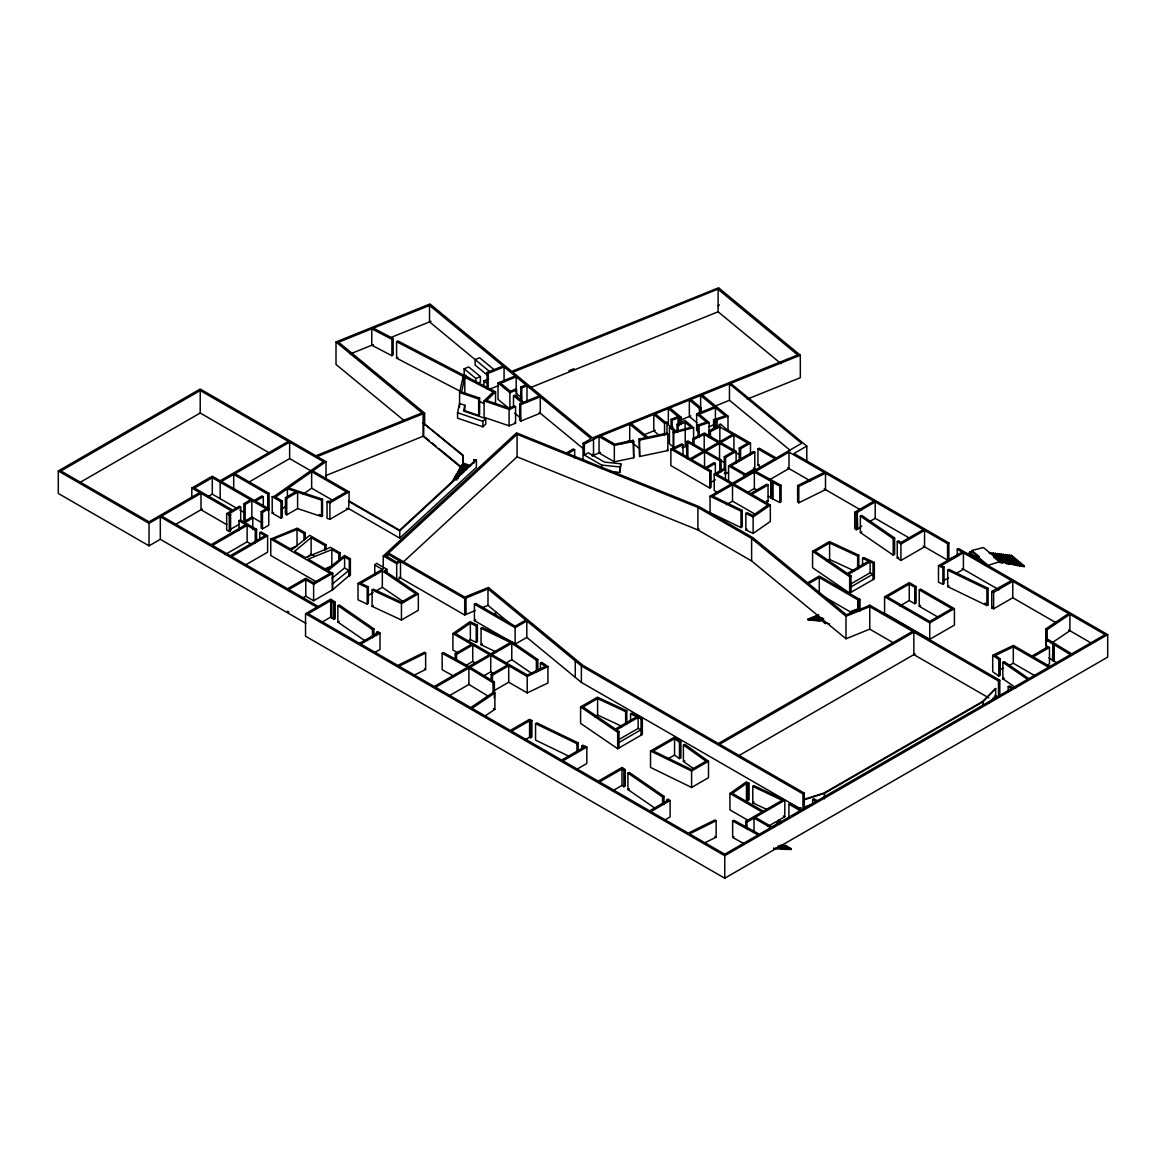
<?xml version="1.0" encoding="UTF-8"?>
<svg xmlns="http://www.w3.org/2000/svg" width="1166" height="1166" viewBox="0 0 1166 1166"><rect width="100%" height="100%" fill="white"/><g stroke="black" fill="none" stroke-linecap="round" stroke-linejoin="round"><path stroke-width="1.5" d="M459.593 407.123L459.593 392.505L463.15 376.37L396.586 341.725L396.586 358.151L459.972 391.149M396.586 341.725L397.839 340.924L495.535 391.791L486.645 400.492L509.017 408.115L514.512 405.899L515.576 406.774L515.576 423.2L509.105 425.823L484.094 417.297L484.094 400.871L493.16 392.009L464.826 377.245L461.59 391.951L479.605 398.087L479.605 414.513L478.658 415.446L464.811 410.724L464.811 405.258L459.593 403.48L457.553 412.706L457.553 418.157L482.913 426.814L485.756 424.045L485.756 418.579L463.543 411.015L464.811 405.258M608.987 471.283L619.831 472.39L620.808 463.776L604.44 462.1L588.305 452.787L584.37 455.061L584.37 444.1L599.047 436.58L614.336 445.412L633.706 441.331L633.706 457.757L614.336 461.838L599.047 453.006L599.047 436.58M619.831 472.39L620.808 463.776M804.729 799.614L824.42 793.376L983.084 701.786L995.662 688.523L982.472 701.524L823.968 793.04L804.205 799.293M988.797 703.025L995.662 695.796L995.662 688.523M263.283 506.554L263.283 496.701L261.956 495.944L254.217 500.403L221.482 481.514L233.696 474.46L267.743 494.122L267.743 510.548L269.055 509.79L269.055 493.364L235.007 473.702L289.634 442.162L323.521 461.721L274.214 496.337L272.203 496.701L272.203 513.127L280.977 518.185L282.289 517.427L282.289 501.001L275.54 497.11L287.404 488.773L295.931 491.6L285.437 497.663L285.437 514.089L286.749 514.847L297.592 508.595L321.583 516.567L321.583 500.141L322.501 499.208L288.6 487.927L311.643 471.749L346.433 491.833L329.584 501.555L327.967 501.03L327.048 501.948L327.048 518.389L329.891 519.322L348.532 508.565L399.763 538.153L476.413 467.333L476.413 460.06L473.804 459.623L473.804 463.252M321.583 516.567L322.501 515.634L322.501 499.208M478.658 415.446L478.658 399.005L479.605 398.087M482.913 426.814L482.913 421.349L485.756 418.579M451.111 483.322L462.785 463.995L462.785 455.644L423.098 422.923L463.325 455.338L462.785 462.917L470.656 465.759M399.763 538.153L399.763 530.865L476.413 460.06M383.264 569.11L383.264 555.963L516.538 432.834L566.37 452.976L573.351 448.939L574.663 449.697L574.663 457.917M374.767 574.867L374.767 565L376.589 563.324L386.879 569.27L386.879 572.55M387.535 554.039L385.625 555.818L396.688 562.201L399.195 560.759L387.535 554.039L387.535 557.319M517.077 434.35L388.555 553.107L464.68 597.065L488.452 587.46L582.811 665.261L718.329 743.5L912.541 631.374L869.749 606.67L845.991 616.275L751.618 538.459L697.909 507.458L517.077 434.35L517.077 456.853L403.13 562.129M349.304 559.695L344.582 556.969L344.582 567.944L348.838 570.407L349.304 576.135L349.304 559.695L350.383 558.805L344.553 555.439L326.713 569.853L308.203 559.155L331.829 549.609L338.781 553.617L340.093 552.873L340.093 559.432M349.304 576.135L350.383 575.232L350.383 558.805M326.014 549.667L326.014 544.741L324.702 545.499L311.118 537.657L294.59 551.299L305.536 557.61L330.488 547.32L340.093 552.873M306.979 557.494L311.118 554.083L311.118 537.657M344.582 556.969L328.054 570.611L332.718 573.308L332.718 589.734L313.625 600.752L305.754 596.205L302.679 597.983M332.179 578.176L344.582 567.944M332.31 584.049L348.838 570.407M332.718 589.734L348.838 575.858M374.767 565L382.331 569.372L358.02 583.408L358.02 599.834L367.188 604.105L367.188 587.664L368.354 586.833L360.79 583.321L382.331 570.888L415.81 593.785L401.323 602.152L373.266 589.121L372.114 589.952L372.114 606.378L401.454 620.02L418.332 610.27L418.332 593.844L384.532 570.742L386.879 569.27M367.188 604.105L368.354 603.259L368.354 586.833M372.114 606.378L373.266 605.548M625.646 723.153L625.646 711.654L626.812 710.823L597.458 697.181L580.581 706.931L580.581 723.357L617.674 748.718L642.349 734.463L642.349 718.037L631.724 713.096L630.558 713.942L630.558 720.515M857.637 569.183L857.637 556.036L858.803 555.205L829.449 541.578L812.571 551.314L812.571 567.755L849.664 593.1L874.34 578.861L874.34 562.435L863.715 557.494L862.548 558.325L862.548 564.898M748.237 820.456L729.931 809.889L729.931 793.463L746.211 781.934L749.082 783.29L749.082 799.716L747.902 800.546L746.473 799.876L746.473 783.45L747.902 784.12L747.902 800.546M746.473 783.45L732.437 793.39L763.278 811.186L782.167 800.284L752.784 786.423L752.784 802.864L767.476 809.787M747.785 784.208L749.082 783.29M752.784 786.423L753.965 785.592L784.805 800.284L784.805 816.71L767.84 826.505M752.784 802.864L753.965 802.033M424.628 424.657L424.628 413.158L317.225 456.576L326.014 461.649L312.823 470.918L349.057 491.833L349.057 500.986L399.632 530.195L475.378 460.191L473.804 459.623M281.472 509.367L285.918 506.233M303 494.253L311.643 488.175L311.643 471.749M457.553 652.683L452.918 650.016L452.918 633.575L470.102 621.624L477.39 625.136L476.224 625.953L470.35 623.14L455.425 633.517L490.726 653.893L510.46 642.495L481.062 628.285L481.062 644.725L495.769 651.823M467.362 641.635L470.35 639.566L470.35 623.14M481.062 628.285L482.258 627.468L512.486 642.087L537.803 659.533L537.803 671.048M470.35 639.566L476.224 642.393L477.39 641.577L477.39 625.136M481.062 644.725L482.258 643.894M717.309 492.387L714.219 490.595L714.219 474.168L731.213 483.977L710.05 496.206L710.05 512.632L740.993 527.6L740.993 511.16L742.188 510.344L712.79 496.133L732.525 484.735L767.826 505.111L752.901 515.489L747.027 512.676L745.861 513.492L745.861 529.918L753.149 533.43L770.332 521.479L770.332 505.053L751.822 494.369L768.044 484.998L768.044 501.424L765.1 503.129M753.149 533.43L753.149 517.004L770.332 505.053M740.993 527.6L742.188 526.77L742.188 510.344M745.861 529.918L747.027 529.102M525.094 739.812L529.583 737.218L530.719 737.772L530.719 721.346L531.915 720.53L529.466 719.349L510.314 730.412L472.055 708.33L494.88 692.925L493.48 692.225L470.743 707.558L435.559 687.255L468.907 668.001L493.029 682.693L493.029 692.546M569.008 756.282L535.558 740.119L535.558 723.678L536.754 722.862L578.161 742.873L578.161 751.093M530.719 737.772L531.915 736.956L531.915 720.53M576.966 751.91L576.966 743.689L578.161 742.873M581.805 749.315L581.805 746.036L583 745.205L586.833 747.056L586.833 763.497L576.412 769.516M957.271 555.861L957.271 549.288L962.11 552.072L938.484 565.714L938.484 582.155L942.886 584.283L942.886 567.842L944.066 567.026L941.224 565.641L963.422 552.83L1011.461 580.566L991.741 591.483L991.741 607.923L993.607 608.827L1012.773 597.764L1056.177 622.819M947.71 570.189L948.905 569.372L988.098 588.32L988.098 604.76L986.902 605.577L947.71 586.615L947.71 570.189L986.902 589.151L988.098 588.32M942.886 584.283L944.066 583.452L944.066 567.026M947.71 586.615L948.905 585.798M991.741 607.923L992.936 607.092M699.104 529.131L697.909 529.947L517.077 456.853M484.896 716.084L494.88 709.351L494.88 692.925M1047.17 646.081L1045.756 645.381L1045.756 628.955L1068.581 613.549L1012.773 581.324L993.607 592.386L991.741 591.483M1047.17 641.154L1047.17 629.655L1069.907 614.307L1105.077 634.625L1071.729 653.864L1047.607 639.187L1046.266 639.93L1046.266 648.136M1051.426 643.209L1069.907 630.748L1069.907 614.307M424.628 413.158L338.592 342.221L371.779 328.797L371.779 345.238L391.907 355.717L391.907 339.291L393.146 338.49L373.339 328.171L429.525 305.463L502.998 366.037L487.096 372.464L487.096 388.905M391.907 355.717L393.146 354.916L393.146 338.49M396.586 358.151L397.839 357.364M453.283 675.843L442.162 669.75L442.162 653.31L443.43 652.537L468.907 666.486L489.414 654.651L472.74 645.017L456.518 654.388L455.206 653.63L455.206 658.557M771.192 498.101L771.192 481.66L771.192 498.101L779.821 502.517L779.821 486.091L781.089 485.318L755.655 471.385L789.003 452.131L824.173 472.449L797.617 485.566L797.617 501.992L798.812 502.808L825.499 489.633L825.499 473.207L798.812 486.382L797.617 485.566M779.821 502.517L781.089 501.744L781.089 485.318M743.777 843.557L732.642 837.465L732.642 821.024L733.924 820.252L759.387 834.2L770.682 827.685L754.008 818.051L746.998 822.103L745.686 821.345L745.686 827.918M732.642 837.465L733.924 836.678M305.871 623.358L160.31 539.319L149.029 545.834L58.3 493.451L58.3 470.962L200.217 389.021L315.884 455.804L422.034 412.895L336.012 341.959L429.977 303.962L511.757 371.386L718.548 287.783L800.328 355.207L800.328 377.697L747.26 399.151M191.822 488.029L212.299 476.209L220.17 480.756L288.323 441.404L200.217 390.537L60.923 470.962L149.029 521.829L199.692 492.577L191.822 488.029L191.822 496.672M79.711 482.607L200.217 413.026L269.448 452.991M263.283 496.701L255.529 501.161L268.763 508.799L268.763 525.239L262.467 528.868L261.155 528.111L261.155 511.685L266.139 508.799L251.856 500.564L245.166 504.426L245.166 520.852L243.854 520.094L243.854 503.668L250.544 499.806L212.299 477.725L194.445 488.029L232.69 510.11L239.38 506.248L240.706 507.006L240.706 520.138M58.3 470.962L149.029 523.345L160.31 516.815L316.831 607.18L305.536 613.71L305.536 636.199L724.742 878.217L1107.7 657.114L1107.7 634.625L958.583 548.53L957.271 549.288M240.706 507.006L229.279 513.594L230.591 514.352L230.591 530.778L229.279 531.536L226.656 530.02L226.656 513.594L231.378 510.868L201.004 493.335L161.622 516.072L211.163 544.668L245.822 524.656L238.986 520.721L238.986 530.574M207.825 496.731L212.299 494.151L236.873 508.347M175.804 524.306L202.316 509.003M249.058 482.024L289.634 458.588L311.191 471.035M226.656 513.594L229.279 515.11L230.591 514.352M267.743 494.122L269.055 493.364M238.986 520.721L240.313 519.963L243.563 521.843L251.856 516.99L251.856 500.564M230.708 529.204L239.278 524.248M252.745 529.553L252.745 518.054L244.875 522.601L256.578 529.349L256.578 540.864M261.155 511.685L262.467 512.442L268.763 508.799M272.203 496.701L280.977 501.759L282.289 501.001M285.437 497.663L286.749 498.421L297.592 492.154L321.583 500.141M256.578 529.349L255.267 530.107L247.134 525.414L212.474 545.426L230.329 555.73L264.988 535.719L259.726 532.687L259.726 539.26M272.203 513.127L273.514 512.37M259.726 532.687L261.038 531.929L267.612 535.719L267.612 552.159L245.72 564.796M225.082 554.579L247.134 541.84L251.2 544.201M267.612 535.719L231.64 556.488L287.565 588.772L305.754 578.263L313.625 582.811L330.095 573.308L270.76 539.056L270.76 555.482L316.03 581.63M327.048 501.948L329.891 502.896L349.057 491.833M270.76 539.056L297.257 528.14L305.303 532.775L305.303 539.348M348.532 508.565L349.057 500.986M719.437 288.512L512.821 372.26L592.459 437.935L797.733 354.945L718.096 289.285L718.096 311.774L780.972 363.617M326.014 544.741L309.762 535.354L291.923 549.754L273.398 539.071L297.038 529.524L303.991 533.532L305.303 532.775M718.096 305.711L719.437 304.938M332.718 573.308L313.625 584.326L305.754 579.779L288.876 589.53L318.143 606.422L330.809 599.12L335.21 602.152L335.21 618.578L333.797 619.263L330.692 617.135L330.692 600.694L308.174 613.71L397.752 665.422L424.439 652.246L425.648 653.062L425.648 669.488L413.143 675.668M587.737 462.465L583.058 459.768L583.058 443.342L591.104 438.693L540.281 396.79L520.75 404.675L519.686 403.8L522.12 402.824L513.492 395.711L515.022 395.099L523.636 402.212L539.217 395.901L526.974 385.815L521.77 387.914L520.706 387.039L525.91 384.926L516.174 376.91L500.593 383.206L510.329 391.237L515.532 389.123L516.596 389.998L516.596 396.571M574.663 449.697L567.915 453.603L699.104 506.627L753.047 537.774L846.443 614.788L869.967 605.271M383.264 555.963L396.702 563.717L400.506 561.516L464.709 598.595L487.986 588.947L525.735 620.064L515.139 626.186L475.728 603.434L474.416 604.192L474.416 620.633L515.139 644.142L526.813 637.394L526.813 620.968L515.139 627.702L474.416 604.192M593.523 438.81L593.523 455.236L592.007 455.862L600.592 452.379M322.268 621.988L330.692 617.135M368.485 595.316L373.091 592.649M376.166 590.87L382.331 587.314L382.331 570.888M372.114 589.952L401.454 603.58L418.332 593.844M359.536 643.37L377.507 632.992L376.545 632.336L377.973 631.651L380.014 633.051L380.014 649.491L375.598 652.042M360.848 644.128L380.014 633.051M721.127 471.56L721.127 460.06L719.816 460.818L704.555 452.014L691.511 459.55L705.459 467.595L714.044 462.64L715.356 463.398L715.356 473.25M724.275 469.869L724.275 456.722L733.487 451.402L719.553 443.357L705.867 451.257L721.127 460.06M739.259 461.211L739.259 448.065L747.843 443.109L733.91 435.064L720.865 442.599L736.11 451.402L736.11 462.902M715.356 463.398L706.771 468.353L711.071 470.831L711.071 487.271L709.759 488.029L670.873 465.584L670.873 449.143L681.818 443.882L683.014 444.698L683.014 454.565M724.275 456.722L725.587 457.48L736.11 451.402M739.259 448.065L740.57 448.823L750.481 443.109L750.481 454.609M670.873 449.143L709.759 471.589L711.071 470.831M399.195 577.199L464.709 615.021L475.436 610.459M714.219 474.168L724.115 468.455L725.427 469.213L725.427 479.066M728.575 482.316L728.575 465.875L753.469 451.504L754.781 452.262L754.781 468.703L743.777 475.058M761.019 467.143L757.929 465.365L757.929 448.939L759.241 448.181L776.235 457.99L801.61 443.342L729.464 383.862L702.165 394.895L727.992 416.175L727.992 430.968M725.427 469.213L716.842 474.168L732.525 483.22L745.57 475.684L728.575 465.875M754.781 452.262L731.199 465.875L746.881 474.926L774.924 458.748L757.929 448.939M711.056 482.301L715.356 479.824M724.275 473.148L725.587 473.906L728.59 472.172M474.416 620.633L475.728 619.875M757.929 465.365L759.241 464.607M771.455 481.514L754.344 472.143L733.837 483.977L750.51 493.612L766.732 484.24L768.044 484.998M800.328 355.207L730.674 383.366L806.785 446.112L793.988 453.501L948.876 542.919L948.876 559.345L947.564 560.103L923.253 546.082M455.206 653.63L471.428 644.259L452.918 633.575M726.462 504.674L732.525 501.176L755.539 514.454M748.033 492.212L754.344 488.569L757.448 490.274M769.298 479.94L789.003 468.557L789.003 452.131M771.192 481.66L779.821 486.091M465.365 665.713L472.74 661.457L475.772 663.206M491.178 680.973L491.178 674.4L507.399 665.028L490.726 655.409L470.219 667.244L494.384 681.95L494.384 698.376M536.375 671.733L536.375 660.218L511.772 643.253L492.037 654.651L527.338 675.027L545.309 666.413L540.412 663.031L541.84 662.346L547.933 666.558L547.933 682.985L527.221 692.91L508.711 682.227L493.961 690.738M449.202 695.81L468.907 684.427L468.907 668.001M482.841 676.397L490.726 671.835L493.757 673.584M505.694 663.192L511.772 659.694L511.772 643.253M491.178 674.4L492.489 675.158L508.711 665.786L527.221 676.484L547.933 666.558M948.876 542.919L947.564 543.677L924.565 530.399L924.565 546.839L900.939 560.467L897.252 557.931L897.252 541.505L898.68 540.82L901.056 542.452L923.253 529.641L875.214 501.905L857.258 512.282L857.724 529.043L856.31 529.728L854.736 528.65L854.736 512.209L873.902 501.147L825.499 473.207M857.637 556.036L829.594 543.006L815.092 551.387L847.376 573.453L868.655 561.167L862.548 558.325M861.747 526.114L857.724 529.043M869.224 521.8L875.214 518.345L909.305 538.022M530.719 721.346L529.583 720.792L511.626 731.169L561.677 760.072L584.093 747.129L581.805 746.036M826.694 561.108L829.594 559.447L854.343 570.932M625.646 711.654L597.604 698.623L583.102 706.99L615.386 729.056L636.665 716.769L630.558 713.942M807.615 582.767L819.29 576.019L860.012 599.528L860.012 611.042M808.694 583.656L819.29 577.534L858.701 600.286L860.012 599.528M594.704 716.726L597.604 715.05L622.352 726.549M874.34 562.435L873.028 563.193L870.113 561.837L848.586 574.27L850.991 575.917L850.991 592.343M900.939 560.467L900.939 544.041L924.565 530.399M849.664 593.1L849.664 576.674L850.991 575.917M850.116 584.355L870.113 572.812L873.028 574.168L850.991 586.892M586.833 747.056L563.003 760.83L598.245 781.176L622.09 767.417L625.297 769.633L625.297 786.059L623.883 786.744L621.974 785.432L621.974 769.006L599.572 781.934L649.622 810.836L667.593 800.474L666.631 799.818L668.06 799.133L670.1 800.532L670.1 816.972L664.212 820.368M642.349 718.037L641.038 718.795L638.123 717.454L616.595 729.887L619 731.519L619 747.96M617.674 748.718L617.674 732.292L619 731.519M618.126 739.973L638.123 728.429L641.038 729.77L619 742.494M868.422 605.897L869.734 605.139L999.801 680.244L999.801 696.67M937.843 617.033L919.231 606.291L919.231 589.865L920.557 589.107L954.415 608.652L954.415 625.093L929.739 639.332L884.586 613.258L884.586 596.832L909.261 582.592L916.082 586.527L916.082 602.953L914.771 603.711L909.261 600.534L899.817 605.985M916.082 586.527L914.771 587.285L909.261 584.108L887.209 596.832L929.739 621.391L951.791 608.652L919.231 589.865M944.183 580.376L948.628 577.811M956.018 573.541L963.422 569.27L963.422 552.83M650.526 750.991L674.706 737.043L680.915 741.503L680.915 757.929L679.472 758.6L674.56 755.072L674.56 738.646L653.266 750.933L691.496 769.575L705.998 761.209L683.422 745.016L684.879 744.345L708.491 761.281L708.491 777.707L691.598 787.458L650.526 767.432L650.526 750.991L691.598 771.032L708.491 761.281M919.231 606.291L920.557 605.533M613.01 790.606L621.974 785.432M668.468 758.585L674.56 755.072M999.801 680.244L998.49 681.002L913.852 632.132L719.641 744.258L804.278 793.128L804.278 807.907M884.586 596.832L929.739 622.906L954.415 608.652M738.442 755.903L915.164 653.864M670.1 800.532L650.934 811.594L688.246 833.136L714.918 819.96L716.128 820.777L716.128 837.203L703.623 843.382M745.686 821.345L761.966 811.944L729.931 793.463M1052.621 644.142L1054.195 644.754L1053.933 661.326L1052.621 660.568L1052.913 643.967L1046.266 639.93M784.805 800.284L755.32 817.293L771.994 826.927L800.153 810.662L788.93 804.176L788.93 817.322M1046.514 665.611L1049.473 663.906L1049.473 647.48L1033.236 656.837L1049.91 666.471M526.813 620.968L581.382 665.961L802.966 793.886L804.278 793.128M788.93 804.176L790.242 803.418L801.465 809.904L1027.552 679.37L1002.862 662.332L1004.261 661.647L1028.791 678.656L1070.417 654.622L1054.195 644.754M1052.621 660.568L1052.913 643.967M812.673 804.423L812.673 799.497L813.999 798.739L817.41 800.707M1008.211 691.54L1008.211 686.599L1009.523 685.841L1012.933 687.823M775.332 825.382L778.801 821.243L781.512 822.817M305.536 613.71L724.742 855.727L1107.7 634.625M787.531 848.425L782.095 845.292L780.36 846.283L785.797 849.431L791 848.571L791 849.722L785.549 846.574L785.549 845.423L783.814 846.414L783.814 845.35L789.265 848.498M777.882 847.653L780.608 849.227L785.797 848.367L785.797 849.431M998.475 676.149L1000.224 675.274L1000.224 658.848L995.327 655.452L1013.312 646.853L1048.598 667.229M1002.512 678.947L1004.261 678.073M493.029 682.693L494.384 681.95M425.648 653.062L399.078 666.194L434.248 686.497L467.595 667.244L442.162 653.31M716.128 820.777L689.558 833.894L724.742 854.212L758.075 834.958L732.642 821.024M330.692 600.694L333.797 602.837L335.21 602.152M365.279 640.994L337.849 622.061L337.849 605.635L339.262 604.95L373.922 628.853L373.922 635.426M337.849 622.061L339.262 621.376M337.849 605.635L372.508 629.538L373.922 628.853M854.736 512.209L856.31 513.302L857.724 512.603M860.362 516.086L861.776 515.401L894.628 538.022L894.628 554.448L893.2 555.147L860.362 532.512L860.362 516.086L893.2 538.707L893.2 555.147M860.362 532.512L861.776 531.827M893.2 538.707L894.628 538.022M897.252 557.931L898.68 557.246M621.974 769.006L623.883 770.318L625.297 769.633M655.365 808.475L627.935 789.542L627.935 773.116L629.349 772.431L664.008 796.334L664.008 804.555M627.935 789.542L629.349 788.857M627.935 773.116L662.58 797.019L664.008 796.334M686.672 457.976L686.672 441.55L687.969 440.923L704.555 450.499L718.241 442.599L704.206 434.495L694.003 439.407L692.808 438.576L704.439 432.98L719.553 441.841L732.598 434.306L719.859 426.96L710.473 431.478L709.292 430.648L719.976 425.503L718.97 424.613L720.53 424.03L726.345 429.19L750.481 443.109M683.014 444.698L673.627 449.216L690.199 458.792L703.244 451.257L686.672 441.55M536.375 660.218L537.803 659.533M1049.473 647.48L1048.161 646.722L1031.925 656.079L1013.429 645.396L992.718 655.321L998.81 659.533L1000.224 658.848M1000.239 669.546L1003.503 667.972M1008.401 665.626L1013.312 663.279L1034.796 675.682M674.56 738.646L679.472 742.174L680.915 741.503M683.422 745.016L683.422 761.442L684.879 760.771M350.208 353.954L373.339 344.597M391.514 337.251L431.041 321.277M470.656 379.62L464.155 374.257L464.155 368.806L468.717 366.969L480.407 376.589L480.407 382.054L477.36 383.279M464.155 368.806L475.845 378.44L480.407 376.589M487.096 372.464L488.16 373.353L504.062 366.926L515.11 376.02L498.013 382.944L498.013 399.37L509.877 409.149L509.877 392.723L498.013 382.944M483.905 386.267L483.905 380.816L488.758 378.848M489.749 389.138L497.707 385.917M509.877 392.723L516.596 389.998M568.921 370.773L573.964 368.733M529.641 387.957L718.096 311.774M325.62 475.67L423.71 436.011L423.71 422.675M484.094 400.871L509.105 409.397L515.576 406.774M519.686 403.8L519.686 420.226L520.75 421.115L540.281 413.216L540.281 396.79M290.29 548.676L297.038 545.95L297.038 529.524M664.547 434.845L664.547 423.345L653.776 414.455L631.229 423.564L647.786 437.221L667.214 433.125L667.856 434.131L667.856 450.557L639.638 456.504L639.012 439.072L645.979 437.6L629.713 424.191L600.592 435.953L614.817 444.173L633.08 440.325L633.706 441.331M678.058 423.141L678.058 416.583L668.351 408.566L655.292 413.843L665.014 421.859L666.981 422.369L666.981 433.869M699.425 413.318L699.425 408.392L689.339 400.069L669.867 407.954L681.294 417.37L681.294 423.943M699.104 432.44L696.627 430.4L696.627 413.959L714.35 406.803L700.649 395.507L690.87 399.457L700.941 407.779L700.941 412.706M671.091 427.616L671.091 419.396L678.058 416.583M699.425 408.392L700.941 407.779M664.547 423.345L666.981 422.369M671.091 419.396L672.155 420.27L679.122 417.457L679.763 424.555M679.763 417.982L681.294 417.37M621.624 443.882L629.713 440.617L639.201 448.444M644.113 434.787L655.292 430.269M679.603 420.445L690.87 415.883M715.02 406.132L729.464 400.288L790.504 450.615M713.592 429.613L713.592 419.745L725.31 415.839L715.414 407.677L699.221 414.236L709.059 422.5L709.059 435.647M673.263 446.957L669.444 443.809L669.444 427.383L671.878 426.406L672.942 427.281L672.039 427.645L676.338 431.201L691.044 427.281L685.098 422.369L678.116 425.196L677.052 424.307L684.908 420.358L693.595 427.674L693.595 439.174M323.39 569.445L331.829 566.049L331.829 549.609M708.928 426.727L713.796 424.759M481.718 607.909L487.986 605.373L510.431 623.883M496.512 612.398L494.982 613.01L496.381 616.304M948.876 559.345L956.601 556.226M808.067 620.195L808.067 619.044L818.707 614.744M808.067 619.044L809.466 620.195L809.466 619.131L818.59 615.444M859.298 599.12L857.753 599.747L858.293 609.206L858.293 600.053M813.912 619.059L810.88 620.297L810.88 619.219L818.474 616.158M810.88 619.219L812.279 620.385L812.279 619.321L818.357 616.858M819.771 618.009L813.679 620.472L813.679 619.408L819.771 616.945M818.138 619.335L815.092 620.56L815.092 619.496L819.654 617.659M981.466 562.639L973.275 555.89L971.263 556.707L971.263 555.643L975.286 558.951M819.538 619.423L816.492 620.662L816.492 619.598L821.053 617.747M820.937 619.525L817.905 620.749L817.905 619.685L822.467 617.834M984.993 565.219L984.993 564.155L975.272 556.153L973.275 556.954L973.275 555.89M822.351 619.612L819.304 620.837L819.304 619.773L822.351 618.548M975.272 556.153L975.272 557.217L977.283 556.401L987.165 564.548L987.165 565.612L1000.297 561.502L1000.297 562.566L1006.797 562.668L1006.797 563.732L1013.312 563.819L1013.312 564.898L1015.469 564.213L1015.469 565.277L1017.641 564.606L1017.641 565.67L1019.813 564.985L1019.813 566.064L1024.142 565.772L1024.142 566.924L1021.343 564.606M819.304 619.773L820.718 620.939L820.718 619.86L823.75 618.636M977.283 557.465L979.294 556.663L979.294 557.727L971.832 551.576L971.832 550.512L983.361 547.524L1000.297 561.502M991.45 553.879L993.461 553.063L1004.64 562.274M857.753 608.9L850.087 612.004L858.293 609.206M1006.797 562.668L995.472 553.325L993.461 554.127L993.461 553.063M1008.969 563.047L997.484 553.573L995.472 554.389L995.472 553.325M1011.141 563.44L999.481 553.835L997.484 554.637L997.484 553.573M999.481 553.835L999.481 554.899L1001.492 554.083L1013.312 563.819M1015.469 564.213L1003.503 554.346L1001.492 555.147L1001.492 554.083M1017.641 564.606L1005.5 554.593L1003.503 555.41L1003.503 554.346M1019.813 564.985L1007.511 554.856L1005.5 555.657L1005.5 554.593M1007.511 554.856L1007.511 555.92L1009.523 555.103L1021.97 565.379M1009.523 555.103L1009.523 556.182L1011.534 555.366L1024.142 565.772M697.909 507.458L697.909 529.947L751.618 560.963L845.991 638.764L869.749 629.159L894.205 643.282M713.592 419.745L715.516 421.567L717.075 420.984L717.075 427.558M698.128 436.419L698.128 424.92L706.509 422.121L696.627 413.959M669.444 427.383L674.546 431.58L673.146 431.872L673.788 432.877L693.595 427.674M698.128 424.92L699.061 425.852L709.059 422.5M727.992 416.175L716.128 420.139L717.075 420.984M799.206 808.14L800.911 807.615M804.729 806.887L812.935 804.292M973.421 556.415L969.558 553.238L969.558 552.174L971.832 551.576M967.284 554.899L967.284 553.821L969.558 553.238M639.012 439.072L639.638 440.078L667.856 434.131M681.95 447.584L685.214 446.899L685.214 430.473M584.37 455.061L601.743 465.103L619.831 466.939M319.12 514.512L322.501 515.634M459.593 392.505L478.658 399.005M457.553 412.706L482.913 421.349M462.785 463.995L469.082 466.254M461.503 465.176L467.799 467.449M461.503 466.254L466.225 467.96M460.206 467.449L466.502 469.723M460.206 468.513L464.928 470.219M458.894 469.723L463.631 471.414M458.894 470.787L463.631 472.492M457.597 471.982L462.319 473.688M457.597 473.046L460.745 474.183M456.3 474.256L459.448 475.393M456.3 475.32L459.448 476.457M455.002 476.515L458.151 477.652M455.002 477.579L458.151 478.716M453.705 478.789L456.853 479.926M358.02 583.408L367.188 587.664M710.05 496.206L740.993 511.16M745.861 513.492L753.149 517.004M535.558 723.678L576.966 743.689M938.484 565.714L942.886 567.842M984.833 603.172L988.098 604.76M1045.756 628.955L1047.17 629.655M493.48 708.651L494.88 709.351M371.779 328.797L391.907 339.291M478.993 401.06L483.715 403.509M768.35 496.235L771.455 497.94M787.691 467.799L810.414 480.931M824.173 488.875L861.412 510.373M962.11 568.512L999.058 589.85M1068.581 629.975L1091.318 643.107M735.455 452.393L740.104 455.075M753.469 467.945L754.781 468.703M724.203 462.465L719.553 459.783L719.553 443.357M766.732 500.666L768.044 501.424M1008.211 686.599L1011.622 688.581M583.058 443.342L584.37 444.1M822.38 595.753L851.603 612.616M995.123 695.475L998.49 697.428L998.49 681.002M988.87 697.938L913.852 654.622L913.852 632.132M348.532 501.293L399.763 530.865M311.643 488.175L332.82 500.403M346.433 508.259L347.745 509.017M812.673 799.497L816.098 801.465M526.813 637.394L581.382 682.387L802.966 810.312L802.966 793.886M243.854 503.668L245.166 504.426M783.494 815.952L784.805 816.71M781.512 821.753L778.801 820.179L778.801 821.243M239.919 510.096L244.466 512.719M251.856 516.99L261.854 522.762M251.433 517.296L252.745 518.054M777.066 822.249L779.792 823.823M311.118 554.083L314.135 555.832M785.549 845.423L791 848.571M226.831 524.671L201.004 509.761L201.004 493.335M783.814 846.414L789.265 849.562M780.36 845.219L787.531 849.504M779.981 845.933L784.077 848.294M778.247 845.875L782.342 848.236M781.351 847.799L784.077 849.358M229.279 530.02L230.591 530.778M777.882 846.589L782.342 849.3M287.565 611.261L288.876 612.019M1048.919 657.974L1052.913 660.408M1054.195 661.18L1057.139 662.973M468.907 684.427L488.51 696.364M714.918 836.386L716.128 837.203M424.439 668.672L425.648 669.488M812.571 551.314L849.664 576.674M580.581 706.931L617.674 732.292M382.331 587.314L404.165 602.254M897.252 541.505L900.939 544.041M511.772 659.694L532.031 673.656M1015.936 687.78L1002.862 678.758L1002.862 662.332M683.422 761.442L693.304 768.525M1009.523 556.182L1021.97 566.443M1007.511 555.92L1019.813 566.064M1010.893 560.117L1017.641 565.67M1011.476 561.997L1015.469 565.277M1004.115 557.319L1009.362 561.648M999.481 554.899L1004.669 559.17M1008.546 562.376L1011.141 564.504M1006.418 562.012L1008.969 564.111M1000.501 558.543L1006.797 563.732M1002.468 561.881L991.45 552.801L989.453 553.617L989.453 552.553M992.834 555.016L1002.468 562.959M993.519 556.969L1000.297 562.566M971.832 550.512L979.294 556.663M978.522 558.485L983.463 562.566M969.558 552.174L974.718 556.415M975.272 557.217L983.608 564.082M967.284 553.821L969.952 556.022M696.904 422.733L689.339 416.51L689.339 400.069M671.12 427.281L668.351 424.992L668.351 408.566M659.154 435.326L653.776 430.881L653.776 414.455M829.609 623.999L825.397 622.659L825.397 623.737L820.718 619.86M817.905 619.685L819.304 620.837M816.492 619.598L817.905 620.749M815.092 619.496L816.492 620.662M813.679 619.408L815.092 620.56M812.279 619.321L813.679 620.472M809.466 619.131L810.88 620.297M494.763 370.234L479.678 357.787L475.116 359.624L475.116 365.089L488.539 376.152M592.459 454.361L593.523 455.236M489.88 371.794L429.525 321.889L429.525 305.463M521.741 397.927L516.174 393.336L516.174 376.91M539.217 412.341L584.239 449.449M483.905 380.816L487.096 383.439M514.731 413.158L520.896 418.23M514.512 422.325L515.576 423.2M425.08 437.133L429.175 440.515M431.901 442.774L436.011 446.155M438.737 448.4L460.599 466.415M404.004 420.503L336.012 364.448L336.012 341.959M461.43 467.858L423.098 436.259L423.098 413.77M667.214 449.551L667.856 450.557M633.706 457.757L633.08 440.325M1053.933 644.9L1053.933 661.326M1013.312 646.853L1013.312 663.279M1012.773 581.324L1012.773 597.764M1011.534 555.366L1011.534 556.517M998.81 659.533L998.81 675.959L992.718 671.747L992.718 655.321M993.607 592.386L993.607 608.827M986.902 589.151L986.902 605.577M983.084 701.786L983.084 705.415M947.564 543.677L947.564 560.103M929.739 622.906L929.739 639.332M914.771 587.285L914.771 603.711M909.261 584.108L909.261 600.534M875.214 501.905L875.214 518.345M873.028 563.193L873.028 579.619M870.113 561.837L870.113 572.812M869.749 606.67L869.749 629.159M858.803 555.205L858.803 566.705M858.701 600.286L858.701 610.153M856.31 513.302L856.31 529.728M845.991 616.275L845.991 638.764M829.594 543.006L829.594 559.447M824.42 793.376L824.42 798.841M819.29 577.534L819.29 593.975M806.785 446.112L806.785 461.678M798.812 486.382L798.812 502.808M782.095 845.292L782.095 846.356M780.608 849.227L780.608 848.163L777.139 849.096L777.139 848.032L775.405 849.037L775.405 847.959M773.67 847.901L773.67 848.965M773.597 826.373L773.597 827.452M772.81 482.258L772.81 498.684M772.519 482.418L772.519 498.859M754.344 472.143L754.344 488.569M754.008 818.051L754.008 831.198M751.618 538.459L751.618 560.963M746.998 822.103L746.998 828.676M740.57 448.823L740.57 460.337M733.91 435.064L733.91 449.857M732.525 484.735L732.525 501.176M729.464 383.862L729.464 400.288M725.587 457.48L725.587 473.906M724.742 855.727L724.742 878.217M719.859 426.96L719.859 441.739M719.816 460.818L719.816 472.317M715.414 407.677L715.414 419.177M715.516 421.567L715.516 428.141M714.51 420.678L714.51 428.899M710.473 431.478L710.473 438.037M709.759 471.589L709.759 488.029M709.292 430.648L709.292 437.221M704.555 452.014L704.555 468.44M704.206 434.495L704.206 450.921M700.649 395.507L700.649 411.933M699.061 425.852L699.061 437.352M694.003 439.407L694.003 444.333M692.808 438.576L692.808 445.15M691.598 771.032L691.598 787.458M687.853 442.366L687.853 458.792M685.098 422.369L685.098 428.942M679.472 742.174L679.472 758.6M679.122 417.457L679.122 425.663M678.116 425.196L678.116 431.755M677.052 424.307L677.052 432.528M673.788 432.877L673.788 447.671M673.146 431.872L673.146 448.298M672.155 420.27L672.155 426.843M662.58 797.019L662.58 803.593M641.038 718.795L641.038 735.236M639.638 440.078L639.638 456.504M638.123 717.454L638.123 728.429M629.713 424.191L629.713 440.617M626.812 710.823L626.812 723.955M623.883 770.318L623.883 786.744M614.336 445.412L614.336 461.838M601.743 465.103L601.743 468.732M597.604 698.623L597.604 715.05M581.382 665.961L581.382 682.387M575.261 660.903L575.261 677.329M540.412 663.031L540.412 669.605M529.583 720.792L529.583 737.218M527.221 676.484L527.221 692.91M526.974 385.815L526.974 402.241M521.77 387.914L521.77 401.06M520.75 404.675L520.75 421.115M520.706 387.039L520.706 400.186M515.139 627.702L515.139 644.142M513.492 395.711L513.492 407.211M509.105 409.397L509.105 425.823M508.711 665.786L508.711 682.227M504.062 366.926L504.062 381.705M495.535 391.791L495.535 403.29M492.489 675.158L492.489 681.731M490.726 655.409L490.726 671.835M488.16 373.353L488.16 388.132M487.986 588.947L487.986 605.373M476.224 625.953L476.224 642.393M475.845 378.44L475.845 382.069M472.74 645.017L472.74 661.457M466.021 597.837L466.021 614.263M464.826 377.245L464.826 393.685M464.709 598.595L464.709 615.021M463.15 376.37L463.15 381.297M456.518 654.388L456.518 660.962M401.454 603.58L401.454 620.02M400.506 561.516L400.506 577.957L396.702 580.143L396.702 563.717M385.669 570.087L385.669 573.38M376.545 632.336L376.545 635.616M372.508 629.538L372.508 637.758M338.781 553.617L338.781 560.19M333.797 602.837L333.797 619.263M332.31 573.074L332.31 589.515M331.887 601.525L331.887 617.951M329.891 502.896L329.891 519.322M326.014 461.649L326.014 478.949M324.702 545.499L324.702 550.425M313.625 584.326L313.625 600.752M305.754 579.779L305.754 596.205M303.991 533.532L303.991 540.106M297.592 492.154L297.592 508.595M289.634 442.162L289.634 458.588M287.404 488.773L287.404 496.978M286.749 498.421L286.749 514.847M280.977 501.759L280.977 518.185M262.467 512.442L262.467 528.868M255.267 530.107L255.267 543.254M247.134 525.414L247.134 541.84M233.696 474.46L233.696 489.254M229.279 515.11L229.279 531.536M220.17 482.272L220.17 498.698M212.299 477.725L212.299 494.151M200.217 390.537L200.217 413.026M160.31 516.815L160.31 539.319M149.029 523.345L149.029 545.834"/></g></svg>
